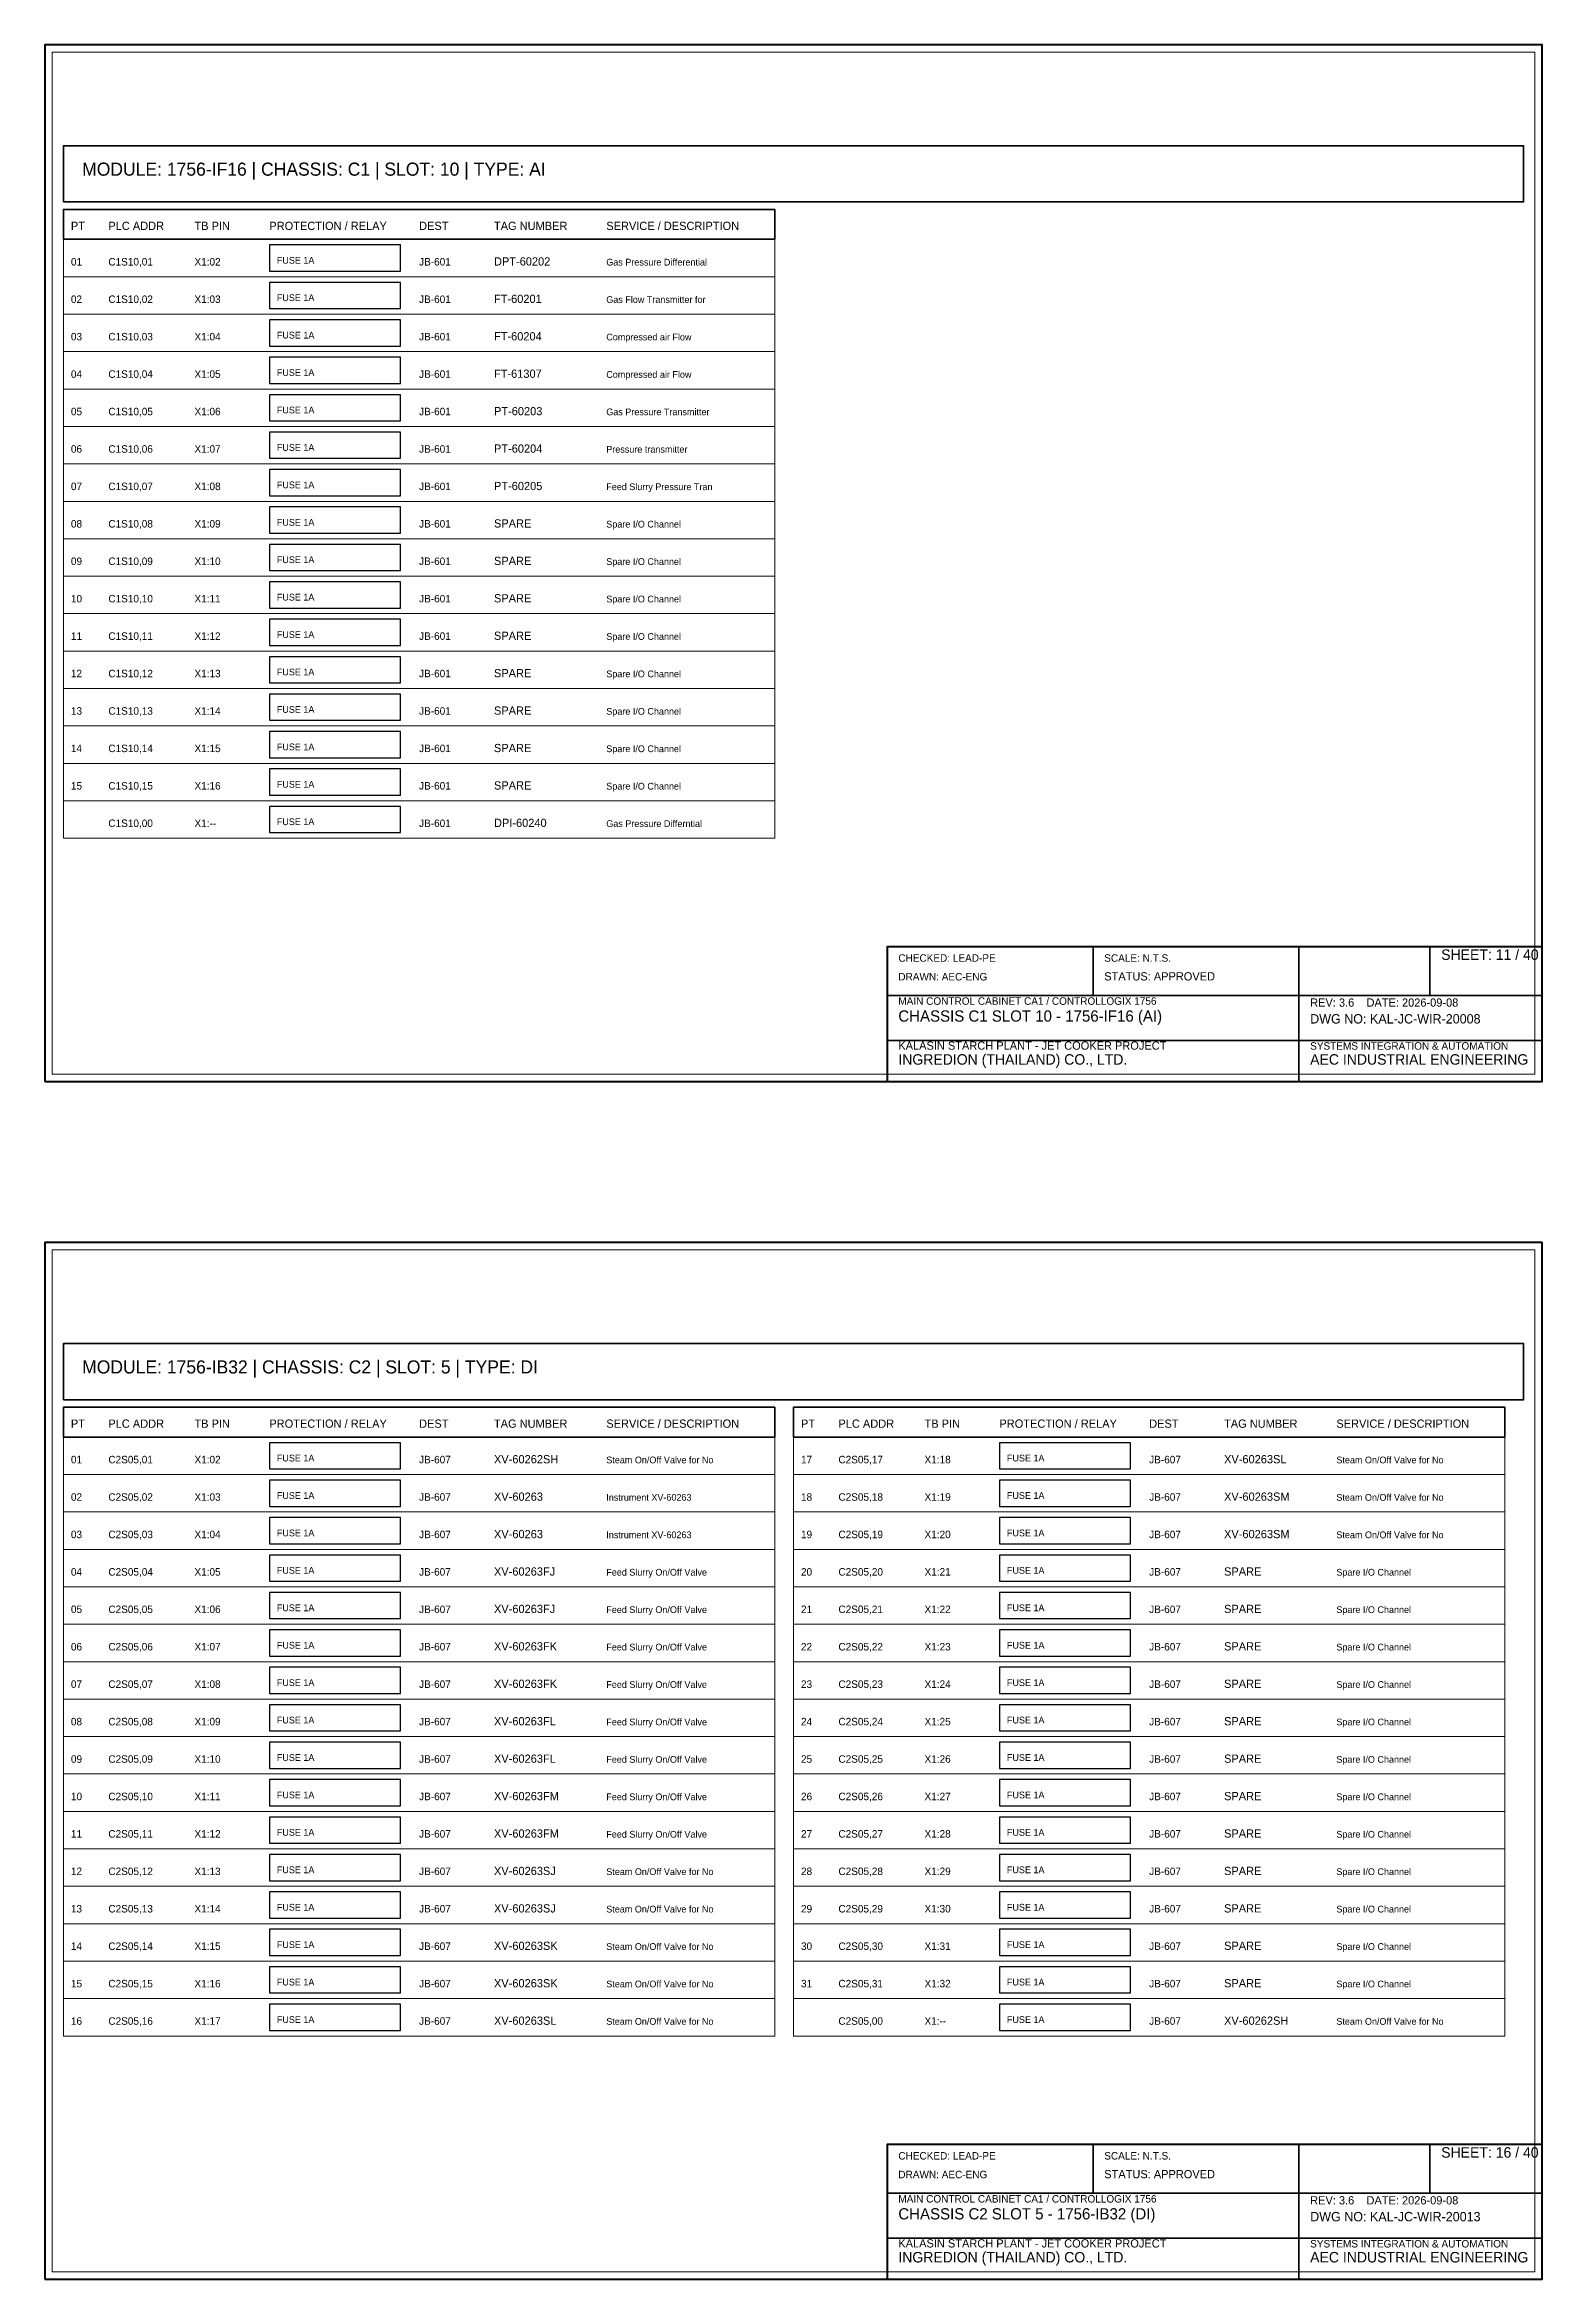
# Model space of a CAD drawing. Header units: millimetres. Extents: x 0 to 2200, y -2240 to 277.
# Drawn here: x 0 to 400, y -960 to -363 of the extents above; entities that cross this region are included whole.
import ezdxf

# ---------------------------------------------------------------- set-up
doc = ezdxf.new("R2010")
doc.units = ezdxf.units.MM
for name, color, linetype, lineweight in [('0_BORDER', 7, 'Continuous', 70), ('0_TITLE_BLOCK', 4, 'Continuous', 35), ('IE-CABLE', 6, 'Continuous', 25), ('IE-EQUIP', 2, 'Continuous', 35), ('IE-WIRE', 1, 'Continuous', 25), ('NOTATIONS', 8, 'Continuous', 18), ('TER', 3, 'Continuous', 35), ('TEXTS', 7, 'Continuous', 25)]:
    doc.layers.add(name, color=color, linetype=linetype, lineweight=lineweight)

msp = doc.modelspace()

# ---------------------------------------------------------------- linework, layer by layer
at = {"layer": '0_BORDER'}
for points in [[(0, -640), (400, -640), (400, -363), (0, -363)], [(225, -640), (400, -640), (400, -604), (225, -604)], [(0, -960), (400, -960), (400, -683), (0, -683)], [(225, -960), (400, -960), (400, -924), (225, -924)]]:
    msp.add_lwpolyline(points, close=True, dxfattribs=at)
at = {"layer": '0_TITLE_BLOCK'}
for p, q in [((280, -617), (280, -604)), ((335, -617), (335, -604)), ((370, -617), (370, -604)), ((225, -617), (400, -617)), ((335, -640), (335, -617)), ((225, -629), (400, -629)), ((280, -937), (280, -924)), ((335, -937), (335, -924)), ((370, -937), (370, -924)), ((225, -937), (400, -937)), ((335, -960), (335, -937)), ((225, -949), (400, -949))]:
    msp.add_line(p, q, dxfattribs=at)
for points in [[(5, -415), (195, -415), (195, -407), (5, -407)], [(5, -735), (195, -735), (195, -727), (5, -727)], [(200, -735), (390, -735), (390, -727), (200, -727)]]:
    msp.add_lwpolyline(points, close=True, dxfattribs=at)
at = {"layer": 'IE-EQUIP'}
for points in [[(5, -405), (395, -405), (395, -390), (5, -390)], [(5, -725), (395, -725), (395, -710), (5, -710)]]:
    msp.add_lwpolyline(points, close=True, dxfattribs=at)
at = {"layer": 'IE-WIRE'}
for points in [[(60, -423.5), (95, -423.5), (95, -416.5), (60, -416.5)], [(60, -433.5), (95, -433.5), (95, -426.5), (60, -426.5)], [(60, -443.5), (95, -443.5), (95, -436.5), (60, -436.5)], [(60, -453.5), (95, -453.5), (95, -446.5), (60, -446.5)], [(60, -463.5), (95, -463.5), (95, -456.5), (60, -456.5)], [(60, -473.5), (95, -473.5), (95, -466.5), (60, -466.5)], [(60, -483.5), (95, -483.5), (95, -476.5), (60, -476.5)], [(60, -493.5), (95, -493.5), (95, -486.5), (60, -486.5)], [(60, -503.5), (95, -503.5), (95, -496.5), (60, -496.5)], [(60, -513.5), (95, -513.5), (95, -506.5), (60, -506.5)], [(60, -523.5), (95, -523.5), (95, -516.5), (60, -516.5)], [(60, -533.5), (95, -533.5), (95, -526.5), (60, -526.5)], [(60, -543.5), (95, -543.5), (95, -536.5), (60, -536.5)], [(60, -553.5), (95, -553.5), (95, -546.5), (60, -546.5)], [(60, -563.5), (95, -563.5), (95, -556.5), (60, -556.5)], [(60, -573.5), (95, -573.5), (95, -566.5), (60, -566.5)], [(60, -743.5), (95, -743.5), (95, -736.5), (60, -736.5)], [(255, -743.5), (290, -743.5), (290, -736.5), (255, -736.5)], [(60, -753.5), (95, -753.5), (95, -746.5), (60, -746.5)], [(255, -753.5), (290, -753.5), (290, -746.5), (255, -746.5)], [(60, -763.5), (95, -763.5), (95, -756.5), (60, -756.5)], [(255, -763.5), (290, -763.5), (290, -756.5), (255, -756.5)], [(60, -773.5), (95, -773.5), (95, -766.5), (60, -766.5)], [(255, -773.5), (290, -773.5), (290, -766.5), (255, -766.5)], [(60, -783.5), (95, -783.5), (95, -776.5), (60, -776.5)], [(255, -783.5), (290, -783.5), (290, -776.5), (255, -776.5)], [(60, -793.5), (95, -793.5), (95, -786.5), (60, -786.5)], [(255, -793.5), (290, -793.5), (290, -786.5), (255, -786.5)], [(60, -803.5), (95, -803.5), (95, -796.5), (60, -796.5)], [(255, -803.5), (290, -803.5), (290, -796.5), (255, -796.5)], [(60, -813.5), (95, -813.5), (95, -806.5), (60, -806.5)], [(255, -813.5), (290, -813.5), (290, -806.5), (255, -806.5)], [(60, -823.5), (95, -823.5), (95, -816.5), (60, -816.5)], [(255, -823.5), (290, -823.5), (290, -816.5), (255, -816.5)], [(60, -833.5), (95, -833.5), (95, -826.5), (60, -826.5)], [(255, -833.5), (290, -833.5), (290, -826.5), (255, -826.5)], [(60, -843.5), (95, -843.5), (95, -836.5), (60, -836.5)], [(255, -843.5), (290, -843.5), (290, -836.5), (255, -836.5)], [(60, -853.5), (95, -853.5), (95, -846.5), (60, -846.5)], [(255, -853.5), (290, -853.5), (290, -846.5), (255, -846.5)], [(60, -863.5), (95, -863.5), (95, -856.5), (60, -856.5)], [(255, -863.5), (290, -863.5), (290, -856.5), (255, -856.5)], [(60, -873.5), (95, -873.5), (95, -866.5), (60, -866.5)], [(255, -873.5), (290, -873.5), (290, -866.5), (255, -866.5)], [(60, -883.5), (95, -883.5), (95, -876.5), (60, -876.5)], [(255, -883.5), (290, -883.5), (290, -876.5), (255, -876.5)], [(60, -893.5), (95, -893.5), (95, -886.5), (60, -886.5)], [(255, -893.5), (290, -893.5), (290, -886.5), (255, -886.5)]]:
    msp.add_lwpolyline(points, close=True, dxfattribs=at)
at = {"layer": 'NOTATIONS'}
for points in [[(2, -638), (398, -638), (398, -365), (2, -365)], [(5, -425), (195, -425), (195, -415), (5, -415)], [(5, -435), (195, -435), (195, -425), (5, -425)], [(5, -445), (195, -445), (195, -435), (5, -435)], [(5, -455), (195, -455), (195, -445), (5, -445)], [(5, -465), (195, -465), (195, -455), (5, -455)], [(5, -475), (195, -475), (195, -465), (5, -465)], [(5, -485), (195, -485), (195, -475), (5, -475)], [(5, -495), (195, -495), (195, -485), (5, -485)], [(5, -505), (195, -505), (195, -495), (5, -495)], [(5, -515), (195, -515), (195, -505), (5, -505)], [(5, -525), (195, -525), (195, -515), (5, -515)], [(5, -535), (195, -535), (195, -525), (5, -525)], [(5, -545), (195, -545), (195, -535), (5, -535)], [(5, -555), (195, -555), (195, -545), (5, -545)], [(5, -565), (195, -565), (195, -555), (5, -555)], [(5, -575), (195, -575), (195, -565), (5, -565)], [(2, -958), (398, -958), (398, -685), (2, -685)], [(5, -745), (195, -745), (195, -735), (5, -735)], [(200, -745), (390, -745), (390, -735), (200, -735)], [(5, -755), (195, -755), (195, -745), (5, -745)], [(200, -755), (390, -755), (390, -745), (200, -745)], [(5, -765), (195, -765), (195, -755), (5, -755)], [(200, -765), (390, -765), (390, -755), (200, -755)], [(5, -775), (195, -775), (195, -765), (5, -765)], [(200, -775), (390, -775), (390, -765), (200, -765)], [(5, -785), (195, -785), (195, -775), (5, -775)], [(200, -785), (390, -785), (390, -775), (200, -775)], [(5, -795), (195, -795), (195, -785), (5, -785)], [(200, -795), (390, -795), (390, -785), (200, -785)], [(5, -805), (195, -805), (195, -795), (5, -795)], [(200, -805), (390, -805), (390, -795), (200, -795)], [(5, -815), (195, -815), (195, -805), (5, -805)], [(200, -815), (390, -815), (390, -805), (200, -805)], [(5, -825), (195, -825), (195, -815), (5, -815)], [(200, -825), (390, -825), (390, -815), (200, -815)], [(5, -835), (195, -835), (195, -825), (5, -825)], [(200, -835), (390, -835), (390, -825), (200, -825)], [(5, -845), (195, -845), (195, -835), (5, -835)], [(200, -845), (390, -845), (390, -835), (200, -835)], [(5, -855), (195, -855), (195, -845), (5, -845)], [(200, -855), (390, -855), (390, -845), (200, -845)], [(5, -865), (195, -865), (195, -855), (5, -855)], [(200, -865), (390, -865), (390, -855), (200, -855)], [(5, -875), (195, -875), (195, -865), (5, -865)], [(200, -875), (390, -875), (390, -865), (200, -865)], [(5, -885), (195, -885), (195, -875), (5, -875)], [(200, -885), (390, -885), (390, -875), (200, -875)], [(5, -895), (195, -895), (195, -885), (5, -885)], [(200, -895), (390, -895), (390, -885), (200, -885)]]:
    msp.add_lwpolyline(points, close=True, dxfattribs=at)

# ---------------------------------------------------------------- texts
at = {"layer": '0_TITLE_BLOCK'}
for s, height, p in [('MODULE: 1756-IF16 | CHASSIS: C1 | SLOT: 10 | TYPE: AI', 3.5, (10, -398)), ('PT', 2.2, (7, -412.5)), ('PLC ADDR', 2.2, (17, -412.5)), ('TB PIN', 2.2, (40, -412.5)), ('PROTECTION / RELAY', 2.2, (60, -412.5)), ('DEST', 2.2, (100, -412.5)), ('TAG NUMBER', 2.2, (120, -412.5)), ('SERVICE / DESCRIPTION', 2.2, (150, -412.5)), ('SHEET: 11 / 40', 2.8, (373, -607.5)), ('STATUS: APPROVED', 2.2, (283, -613)), ('CHASSIS C1 SLOT 10 - 1756-IF16 (AI)', 3, (228, -624)), ('INGREDION (THAILAND) CO., LTD.', 2.8, (228, -635.5)), ('AEC INDUSTRIAL ENGINEERING', 2.8, (338, -635.5)), ('MODULE: 1756-IB32 | CHASSIS: C2 | SLOT: 5 | TYPE: DI', 3.5, (10, -718)), ('PT', 2.2, (7, -732.5)), ('PLC ADDR', 2.2, (17, -732.5)), ('TB PIN', 2.2, (40, -732.5)), ('PROTECTION / RELAY', 2.2, (60, -732.5)), ('DEST', 2.2, (100, -732.5)), ('TAG NUMBER', 2.2, (120, -732.5)), ('SERVICE / DESCRIPTION', 2.2, (150, -732.5)), ('PT', 2.2, (202, -732.5)), ('PLC ADDR', 2.2, (212, -732.5)), ('TB PIN', 2.2, (235, -732.5)), ('PROTECTION / RELAY', 2.2, (255, -732.5)), ('DEST', 2.2, (295, -732.5)), ('TAG NUMBER', 2.2, (315, -732.5)), ('SERVICE / DESCRIPTION', 2.2, (345, -732.5)), ('SHEET: 16 / 40', 2.8, (373, -927.5)), ('STATUS: APPROVED', 2.2, (283, -933)), ('CHASSIS C2 SLOT 5 - 1756-IB32 (DI)', 3, (228, -944)), ('INGREDION (THAILAND) CO., LTD.', 2.8, (228, -955.5)), ('AEC INDUSTRIAL ENGINEERING', 2.8, (338, -955.5))]:
    msp.add_text(s, height=height, dxfattribs=at).set_placement(p)
at = {"layer": 'IE-CABLE'}
for s, p in [('JB-601', (100, -422)), ('JB-601', (100, -432)), ('JB-601', (100, -442)), ('JB-601', (100, -452)), ('JB-601', (100, -462)), ('JB-601', (100, -472)), ('JB-601', (100, -482)), ('JB-601', (100, -492)), ('JB-601', (100, -502)), ('JB-601', (100, -512)), ('JB-601', (100, -522)), ('JB-601', (100, -532)), ('JB-601', (100, -542)), ('JB-601', (100, -552)), ('JB-601', (100, -562)), ('JB-601', (100, -572)), ('JB-607', (100, -742)), ('JB-607', (295, -742)), ('JB-607', (100, -752)), ('JB-607', (295, -752)), ('JB-607', (100, -762)), ('JB-607', (295, -762)), ('JB-607', (100, -772)), ('JB-607', (295, -772)), ('JB-607', (100, -782)), ('JB-607', (295, -782)), ('JB-607', (100, -792)), ('JB-607', (295, -792)), ('JB-607', (100, -802)), ('JB-607', (295, -802)), ('JB-607', (100, -812)), ('JB-607', (295, -812)), ('JB-607', (100, -822)), ('JB-607', (295, -822)), ('JB-607', (100, -832)), ('JB-607', (295, -832)), ('JB-607', (100, -842)), ('JB-607', (295, -842)), ('JB-607', (100, -852)), ('JB-607', (295, -852)), ('JB-607', (100, -862)), ('JB-607', (295, -862)), ('JB-607', (100, -872)), ('JB-607', (295, -872)), ('JB-607', (100, -882)), ('JB-607', (295, -882)), ('JB-607', (100, -892)), ('JB-607', (295, -892))]:
    msp.add_text(s, height=2, dxfattribs=at).set_placement(p)
at = {"layer": 'IE-WIRE'}
for p in [(62, -421.5), (62, -431.5), (62, -441.5), (62, -451.5), (62, -461.5), (62, -471.5), (62, -481.5), (62, -491.5), (62, -501.5), (62, -511.5), (62, -521.5), (62, -531.5), (62, -541.5), (62, -551.5), (62, -561.5), (62, -571.5), (62, -741.5), (257, -741.5), (62, -751.5), (257, -751.5), (62, -761.5), (257, -761.5), (62, -771.5), (257, -771.5), (62, -781.5), (257, -781.5), (62, -791.5), (257, -791.5), (62, -801.5), (257, -801.5), (62, -811.5), (257, -811.5), (62, -821.5), (257, -821.5), (62, -831.5), (257, -831.5), (62, -841.5), (257, -841.5), (62, -851.5), (257, -851.5), (62, -861.5), (257, -861.5), (62, -871.5), (257, -871.5), (62, -881.5), (257, -881.5), (62, -891.5), (257, -891.5)]:
    msp.add_text('FUSE 1A', height=1.8, dxfattribs=at).set_placement(p)
at = {"layer": 'TER'}
for s, p in [('X1:02', (40, -422)), ('X1:03', (40, -432)), ('X1:04', (40, -442)), ('X1:05', (40, -452)), ('X1:06', (40, -462)), ('X1:07', (40, -472)), ('X1:08', (40, -482)), ('X1:09', (40, -492)), ('X1:10', (40, -502)), ('X1:11', (40, -512)), ('X1:12', (40, -522)), ('X1:13', (40, -532)), ('X1:14', (40, -542)), ('X1:15', (40, -552)), ('X1:16', (40, -562)), ('X1:--', (40, -572)), ('X1:02', (40, -742)), ('X1:18', (235, -742)), ('X1:03', (40, -752)), ('X1:19', (235, -752)), ('X1:04', (40, -762)), ('X1:20', (235, -762)), ('X1:05', (40, -772)), ('X1:21', (235, -772)), ('X1:06', (40, -782)), ('X1:22', (235, -782)), ('X1:07', (40, -792)), ('X1:23', (235, -792)), ('X1:08', (40, -802)), ('X1:24', (235, -802)), ('X1:09', (40, -812)), ('X1:25', (235, -812)), ('X1:10', (40, -822)), ('X1:26', (235, -822)), ('X1:11', (40, -832)), ('X1:27', (235, -832)), ('X1:12', (40, -842)), ('X1:28', (235, -842)), ('X1:13', (40, -852)), ('X1:29', (235, -852)), ('X1:14', (40, -862)), ('X1:30', (235, -862)), ('X1:15', (40, -872)), ('X1:31', (235, -872)), ('X1:16', (40, -882)), ('X1:32', (235, -882)), ('X1:17', (40, -892)), ('X1:--', (235, -892))]:
    msp.add_text(s, height=2, dxfattribs=at).set_placement(p)
at = {"layer": 'TEXTS'}
for s, height, p in [('01', 2, (7, -422)), ('C1S10,01', 2, (17, -422)), ('DPT-60202', 2.2, (120, -422)), ('Gas Pressure Differential', 1.8, (150, -422)), ('FT-60201', 2.2, (120, -432)), ('02', 2, (7, -432)), ('C1S10,02', 2, (17, -432)), ('Gas Flow Transmitter for ', 1.8, (150, -432)), ('03', 2, (7, -442)), ('C1S10,03', 2, (17, -442)), ('FT-60204', 2.2, (120, -442)), ('Compressed air Flow', 1.8, (150, -442)), ('04', 2, (7, -452)), ('C1S10,04', 2, (17, -452)), ('FT-61307', 2.2, (120, -452)), ('Compressed air Flow', 1.8, (150, -452)), ('05', 2, (7, -462)), ('C1S10,05', 2, (17, -462)), ('PT-60203', 2.2, (120, -462)), ('Gas Pressure Transmitter ', 1.8, (150, -462)), ('06', 2, (7, -472)), ('C1S10,06', 2, (17, -472)), ('PT-60204', 2.2, (120, -472)), ('Pressure transmitter', 1.8, (150, -472)), ('07', 2, (7, -482)), ('C1S10,07', 2, (17, -482)), ('PT-60205', 2.2, (120, -482)), ('Feed Slurry Pressure Tran', 1.8, (150, -482)), ('08', 2, (7, -492)), ('C1S10,08', 2, (17, -492)), ('SPARE', 2.2, (120, -492)), ('Spare I/O Channel', 1.8, (150, -492)), ('09', 2, (7, -502)), ('C1S10,09', 2, (17, -502)), ('SPARE', 2.2, (120, -502)), ('Spare I/O Channel', 1.8, (150, -502)), ('10', 2, (7, -512)), ('C1S10,10', 2, (17, -512)), ('SPARE', 2.2, (120, -512)), ('Spare I/O Channel', 1.8, (150, -512)), ('11', 2, (7, -522)), ('C1S10,11', 2, (17, -522)), ('SPARE', 2.2, (120, -522)), ('Spare I/O Channel', 1.8, (150, -522)), ('12', 2, (7, -532)), ('C1S10,12', 2, (17, -532)), ('SPARE', 2.2, (120, -532)), ('Spare I/O Channel', 1.8, (150, -532)), ('13', 2, (7, -542)), ('C1S10,13', 2, (17, -542)), ('SPARE', 2.2, (120, -542)), ('Spare I/O Channel', 1.8, (150, -542)), ('14', 2, (7, -552)), ('C1S10,14', 2, (17, -552)), ('SPARE', 2.2, (120, -552)), ('Spare I/O Channel', 1.8, (150, -552)), ('15', 2, (7, -562)), ('C1S10,15', 2, (17, -562)), ('SPARE', 2.2, (120, -562)), ('Spare I/O Channel', 1.8, (150, -562)), ('C1S10,00', 2, (17, -572)), ('DPI-60240', 2.2, (120, -572)), ('Gas Pressure Differntial ', 1.8, (150, -572)), ('CHECKED: LEAD-PE', 2, (228, -608)), ('SCALE: N.T.S.', 2, (283, -608)), ('DRAWN: AEC-ENG', 2, (228, -613)), ('MAIN CONTROL CABINET CA1 / CONTROLLOGIX 1756', 2, (228, -619.5)), ('REV: 3.6    DATE: 2026-09-08', 2.2, (338, -620)), ('DWG NO: KAL-JC-WIR-20008', 2.5, (338, -624.5)), ('KALASIN STARCH PLANT - JET COOKER PROJECT', 2.2, (228, -631.5)), ('SYSTEMS INTEGRATION & AUTOMATION', 2, (338, -631.5)), ('01', 2, (7, -742)), ('C2S05,01', 2, (17, -742)), ('XV-60262SH', 2.2, (120, -742)), ('Steam On/Off Valve for No', 1.8, (150, -742)), ('17', 2, (202, -742)), ('C2S05,17', 2, (212, -742)), ('XV-60263SL', 2.2, (315, -742)), ('Steam On/Off Valve for No', 1.8, (345, -742)), ('02', 2, (7, -752)), ('C2S05,02', 2, (17, -752)), ('XV-60263', 2.2, (120, -752)), ('Instrument XV-60263', 1.8, (150, -752)), ('18', 2, (202, -752)), ('C2S05,18', 2, (212, -752)), ('XV-60263SM', 2.2, (315, -752)), ('Steam On/Off Valve for No', 1.8, (345, -752)), ('03', 2, (7, -762)), ('C2S05,03', 2, (17, -762)), ('XV-60263', 2.2, (120, -762)), ('Instrument XV-60263', 1.8, (150, -762)), ('19', 2, (202, -762)), ('C2S05,19', 2, (212, -762)), ('XV-60263SM', 2.2, (315, -762)), ('Steam On/Off Valve for No', 1.8, (345, -762)), ('04', 2, (7, -772)), ('C2S05,04', 2, (17, -772)), ('XV-60263FJ', 2.2, (120, -772)), ('Feed Slurry On/Off Valve ', 1.8, (150, -772)), ('20', 2, (202, -772)), ('C2S05,20', 2, (212, -772)), ('SPARE', 2.2, (315, -772)), ('Spare I/O Channel', 1.8, (345, -772)), ('05', 2, (7, -782)), ('C2S05,05', 2, (17, -782)), ('XV-60263FJ', 2.2, (120, -782)), ('Feed Slurry On/Off Valve ', 1.8, (150, -782)), ('21', 2, (202, -782)), ('C2S05,21', 2, (212, -782)), ('SPARE', 2.2, (315, -782)), ('Spare I/O Channel', 1.8, (345, -782)), ('06', 2, (7, -792)), ('C2S05,06', 2, (17, -792)), ('XV-60263FK', 2.2, (120, -792)), ('Feed Slurry On/Off Valve ', 1.8, (150, -792)), ('22', 2, (202, -792)), ('C2S05,22', 2, (212, -792)), ('SPARE', 2.2, (315, -792)), ('Spare I/O Channel', 1.8, (345, -792)), ('07', 2, (7, -802)), ('C2S05,07', 2, (17, -802)), ('XV-60263FK', 2.2, (120, -802)), ('23', 2, (202, -802)), ('C2S05,23', 2, (212, -802)), ('SPARE', 2.2, (315, -802)), ('Feed Slurry On/Off Valve ', 1.8, (150, -802)), ('Spare I/O Channel', 1.8, (345, -802)), ('08', 2, (7, -812)), ('C2S05,08', 2, (17, -812)), ('XV-60263FL', 2.2, (120, -812)), ('Feed Slurry On/Off Valve ', 1.8, (150, -812)), ('24', 2, (202, -812)), ('C2S05,24', 2, (212, -812)), ('SPARE', 2.2, (315, -812)), ('Spare I/O Channel', 1.8, (345, -812)), ('09', 2, (7, -822)), ('C2S05,09', 2, (17, -822)), ('XV-60263FL', 2.2, (120, -822)), ('Feed Slurry On/Off Valve ', 1.8, (150, -822)), ('25', 2, (202, -822)), ('C2S05,25', 2, (212, -822)), ('SPARE', 2.2, (315, -822)), ('Spare I/O Channel', 1.8, (345, -822)), ('XV-60263FM', 2.2, (120, -832)), ('SPARE', 2.2, (315, -832)), ('10', 2, (7, -832)), ('C2S05,10', 2, (17, -832)), ('Feed Slurry On/Off Valve ', 1.8, (150, -832)), ('26', 2, (202, -832)), ('C2S05,26', 2, (212, -832)), ('Spare I/O Channel', 1.8, (345, -832)), ('11', 2, (7, -842)), ('C2S05,11', 2, (17, -842)), ('XV-60263FM', 2.2, (120, -842)), ('Feed Slurry On/Off Valve ', 1.8, (150, -842)), ('27', 2, (202, -842)), ('C2S05,27', 2, (212, -842)), ('SPARE', 2.2, (315, -842)), ('Spare I/O Channel', 1.8, (345, -842)), ('12', 2, (7, -852)), ('C2S05,12', 2, (17, -852)), ('XV-60263SJ', 2.2, (120, -852)), ('Steam On/Off Valve for No', 1.8, (150, -852)), ('28', 2, (202, -852)), ('C2S05,28', 2, (212, -852)), ('SPARE', 2.2, (315, -852)), ('Spare I/O Channel', 1.8, (345, -852)), ('13', 2, (7, -862)), ('C2S05,13', 2, (17, -862)), ('XV-60263SJ', 2.2, (120, -862)), ('Steam On/Off Valve for No', 1.8, (150, -862)), ('29', 2, (202, -862)), ('C2S05,29', 2, (212, -862)), ('SPARE', 2.2, (315, -862)), ('Spare I/O Channel', 1.8, (345, -862)), ('14', 2, (7, -872)), ('C2S05,14', 2, (17, -872)), ('XV-60263SK', 2.2, (120, -872)), ('Steam On/Off Valve for No', 1.8, (150, -872)), ('30', 2, (202, -872)), ('C2S05,30', 2, (212, -872)), ('SPARE', 2.2, (315, -872)), ('Spare I/O Channel', 1.8, (345, -872)), ('15', 2, (7, -882)), ('C2S05,15', 2, (17, -882)), ('XV-60263SK', 2.2, (120, -882)), ('Steam On/Off Valve for No', 1.8, (150, -882)), ('31', 2, (202, -882)), ('C2S05,31', 2, (212, -882)), ('SPARE', 2.2, (315, -882)), ('Spare I/O Channel', 1.8, (345, -882)), ('16', 2, (7, -892)), ('C2S05,16', 2, (17, -892)), ('XV-60263SL', 2.2, (120, -892)), ('Steam On/Off Valve for No', 1.8, (150, -892)), ('C2S05,00', 2, (212, -892)), ('XV-60262SH', 2.2, (315, -892)), ('Steam On/Off Valve for No', 1.8, (345, -892)), ('CHECKED: LEAD-PE', 2, (228, -928)), ('DRAWN: AEC-ENG', 2, (228, -933)), ('SCALE: N.T.S.', 2, (283, -928)), ('MAIN CONTROL CABINET CA1 / CONTROLLOGIX 1756', 2, (228, -939.5)), ('REV: 3.6    DATE: 2026-09-08', 2.2, (338, -940)), ('DWG NO: KAL-JC-WIR-20013', 2.5, (338, -944.5)), ('KALASIN STARCH PLANT - JET COOKER PROJECT', 2.2, (228, -951.5)), ('SYSTEMS INTEGRATION & AUTOMATION', 2, (338, -951.5))]:
    msp.add_text(s, height=height, dxfattribs=at).set_placement(p)

doc.saveas('drawing.dxf')
